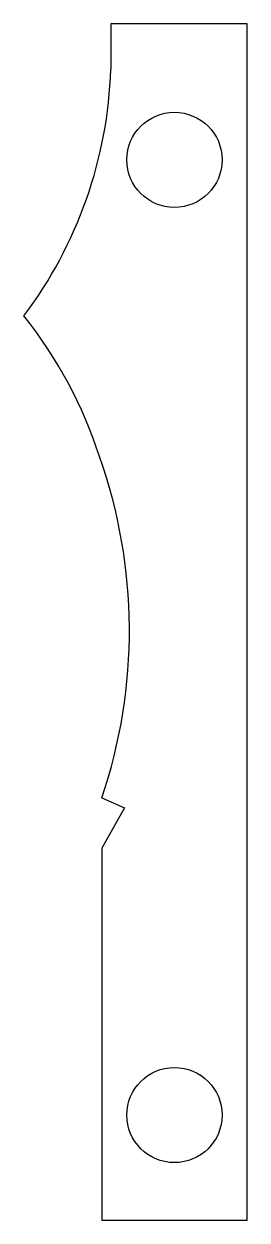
# Model space of a CAD drawing. Extents: x 686 to 711, y -216 to -84.
import ezdxf

# ---------------------------------------------------------------- set-up
doc = ezdxf.new("R2010")
doc.units = 0
doc.header["$MEASUREMENT"] = 0
doc.layers.get('0').update_dxf_attribs({"linetype": 'CONTINUOUS'})

msp = doc.modelspace()

# ---------------------------------------------------------------- linework, layer by layer
at = {"color": 178, "linetype": 'CONTINUOUS'}
for p, q in [((710.5, -84.4), (695.5, -84.4)), ((695.5, -84.4), (695.5, -89.4)), ((710.5, -216.4), (710.5, -84.4)), ((694.5, -169.8), (697, -170.9)), ((697, -170.9), (694.5, -175.37)), ((694.5, -175.37), (694.5, -216.4)), ((694.5, -216.4), (710.5, -216.4))]:
    msp.add_line(p, q, dxfattribs=at)
for centre in [(702.5, -99.4), (702.5, -204.81)]:
    msp.add_circle(centre, 5.25, dxfattribs=at)
for centre, radius, start, end in [((647.62, -87.84), 47.9, 323.0775, 358.1373), ((647.68, -147.09), 48.89, 17.7896, 38.551), ((639.98, -151.36), 57.56, 341.3101, 19.4924)]:
    msp.add_arc(centre, radius, start, end, dxfattribs=at)

doc.saveas('drawing.dxf')
